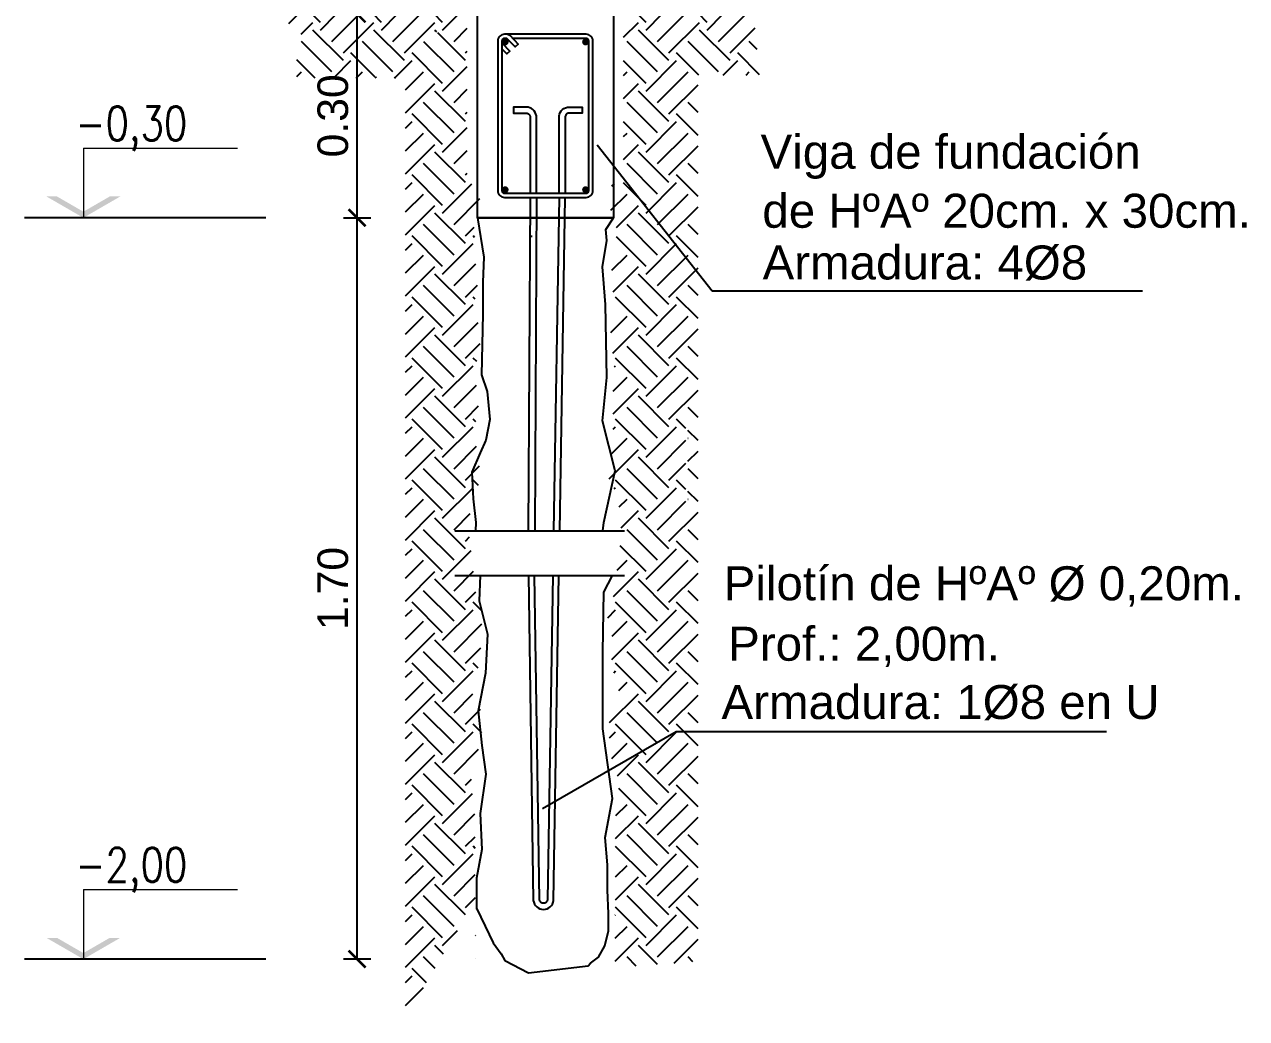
# Model space of a CAD drawing. Header units: millimetres. Extents: x 167 to 343, y -139 to 78.
# Drawn here: x 279.42 to 286.61, y -98.41 to -92.56 of the extents above; entities that cross this region are included whole.
import ezdxf
from ezdxf.enums import TextEntityAlignment as Align

# ---------------------------------------------------------------- set-up
doc = ezdxf.new("R2010")
doc.units = ezdxf.units.MM
doc.header["$LTSCALE"] = 0.1
doc.header["$MEASUREMENT"] = 0
doc.header["$PDMODE"] = 3
doc.header["$PDSIZE"] = 0.1
doc.linetypes.add('ACAD_ISO02W100', pattern=[15, 12, -3])
doc.layers.get('DEFPOINTS').update_dxf_attribs({"color": 1})
doc.layers.add('00-COTAS', color=1, linetype='Continuous', lineweight=9)
doc.layers.add('referencias', color=1, linetype='Continuous', lineweight=5)
for name, color, linetype in [('CORTE-3', 3, 'Continuous'), ('Cota', 1, 'Continuous'), ('Cotas', 1, 'Continuous'), ('FUNDACION', 4, 'Continuous'), ('LINEA-TIERRA', 6, 'Continuous'), ('LINEAS DE PROYECCIÓN', 60, 'Continuous'), ('Muros', 7, 'Continuous'), ('Sombras', 7, 'Continuous'), ('TRAMAS', 8, 'Continuous')]:
    doc.layers.add(name, color=color, linetype=linetype)
doc.layers.add('VP', color=11, linetype='Continuous', plot=False)
doc.styles.add('1 en 100', font='romans.shx', dxfattribs={"height": 0.17})
doc.styles.add('ARIAL', font='arial.ttf', dxfattribs={"height": 0.18})
doc.styles.add('COTAS', font='ROMANS.shx', dxfattribs={"width": 0.7})
doc.dimstyles.new('1 en 20', dxfattribs={"dimtxt": 0.018, "dimasz": 0.018, "dimexe": 0, "dimexo": 0, "dimgap": 0.01, "dimtad": 1, "dimzin": 0, "dimdsep": 46, "dimtxsty": '1 en 100', "dimblk1": 'C-1', "dimblk2": 'C-1', "dimsah": 1, "dimcen": 0.1, "dimse1": 1, "dimse2": 1, "dimclrd": 1, "dimclrt": 256, "dimadec": 0, "dimazin": 0, "dimtfac": 1, "dimtix": 1, "dimtofl": 0, "dimtmove": 2, "dimatfit": 3, "dimfxl": 1, "dimtolj": 1, "dimtzin": 0, "dimlwd": -1, "dimarcsym": 0})
doc.dimstyles.new('100', dxfattribs={"dimtxt": 0.2, "dimasz": 0.1, "dimexe": 0.08, "dimexo": 0, "dimgap": 0.05, "dimtad": 1, "dimzin": 1, "dimtxsty": 'ARIAL', "dimblk": 'ARCHTICK', "dimcen": 2.5, "dimadec": 0, "dimazin": 0, "dimtfac": 1, "dimtix": 1, "dimtmove": 0, "dimatfit": 3, "dimfxl": 0.08, "dimfxlon": 1, "dimarcsym": 0})
pattern_1 = [(50, (-164.7606, 6.8758), (4.372432, -0.382538), [0.4572, -5.0292]), (355, (-164.7606, 6.876), (-0.84583, 4.58536), [0.36576, -4.02336]), (100.451, (-164.3962, 6.844), (3.52662, 4.2028), [0.38856, -4.27416]), (46.1842, (-164.7606, 8.095), (6.5059, -1.009016), [0.6858, -7.5438]), (96.6356, (-164.2185, 8.011), (5.6977, 5.93821), [0.58284, -6.41124]), (351.184, (-164.7606, 8.095), (5.69771, 5.9382), [0.54864, -6.03504]), (21, (-164.151, 7.7902), (3.638757, -2.454372), [0.4572, -5.0292]), (326, (-164.151, 7.79), (1.48325, 4.42051), [0.36576, -4.02336]), (71.4514, (-163.8478, 7.5857), (5.121996, 1.96615), [0.38856, -4.27416]), (37.5, (-164.7606, 6.8758), (0.0741265, 2.029321), [0, -3.974592, 0, -4.08432, 0, -4.0386]), (7.5, (-164.7606, 6.8758), (1.603672, 2.404334), [0, -2.328672, 0, -3.883152, 0, -1.53924]), (327.5, (-166.12, 6.8758), (3.254174, -0.13749), [0, -1.524, 0, -4.75488, 0, -6.30936]), (317.5, (-166.7296, 6.8758), (3.5551, 0.610236), [0, -1.9812, 0, -3.157728, 0, -4.48056])]

# ---------------------------------------------------------------- blocks, each defined once
blk = doc.blocks.new('_ARCHTICK')
at = {"color": 0, "linetype": 'ByBlock', "const_width": 0.15}
blk.add_lwpolyline([(-0.5, -0.5), (0.5, 0.5)], dxfattribs=at)
blk = doc.blocks.new('*D336')
at = {"layer": 'Cotas', "color": 0, "lineweight": -2, "transparency": 16777216}
for p, q in [((281.2964, -92.4949), (281.4564, -92.4949)), ((281.3764, -93.6949), (281.3764, -92.4949)), ((281.2964, -93.6949), (281.4564, -93.6949))]:
    blk.add_line(p, q, dxfattribs=at)
at = {"layer": 'DEFPOINTS', "color": 0, "transparency": 16777216}
for p in [(281.1768, -92.4949), (281.3764, -92.4949), (281.1768, -93.6949)]:
    blk.add_point(p, dxfattribs=at)
at = {"layer": 'Cotas', "color": 0, "lineweight": -2, "transparency": 16777216, "xscale": 0.1, "yscale": 0.1, "zscale": 0.1}
for p, rotation in [((281.3764, -92.4949), 90), ((281.3764, -93.6949), 270)]:
    blk.add_blockref('_ARCHTICK', p, dxfattribs=dict(at, rotation=rotation))
at = {"layer": 'Cotas', "color": 0, "transparency": 16777216, "insert": (281.2345, -93.0949), "char_height": 0.18, "attachment_point": 5, "rotation": 90, "style": 'ARIAL'}
blk.add_mtext('0.30', dxfattribs=at)
blk = doc.blocks.new('niv')
at = {"linetype": 'ByBlock'}
blk.add_line((0, 0.3254), (0, 0), dxfattribs=at)
blk.add_line((0, 0.3254), (0.7204, 0.3254))
for points in [[(-0.1724, 0.0996), (-0.1232, 0.0996), (0, 0), (0, 0.0284)], [(0.1724, 0.0996), (0.1232, 0.0996), (0, 0), (0, 0.0284)]]:
    blk.add_solid(points)
at = {"style": 'COTAS', "width": 0.8}
blk.add_attdef('NIVEL', text='', height=0.1478, dxfattribs=at).set_placement((0.7126, 0.3816), align=Align.RIGHT)
blk = doc.blocks.new('*D337')
at = {"layer": 'Cotas', "color": 0, "lineweight": -2, "transparency": 16777216}
for p, q in [((281.2964, -93.6949), (281.4564, -93.6949)), ((281.3764, -98.0584), (281.3764, -93.6949)), ((281.4564, -98.0584), (281.2964, -98.0584))]:
    blk.add_line(p, q, dxfattribs=at)
at = {"layer": 'DEFPOINTS', "color": 0, "transparency": 16777216}
for p in [(281.1768, -93.6949), (281.3764, -93.6949), (281.7779, -98.0584)]:
    blk.add_point(p, dxfattribs=at)
at = {"layer": 'Cotas', "color": 0, "lineweight": -2, "transparency": 16777216, "xscale": 0.1, "yscale": 0.1, "zscale": 0.1}
for p, rotation in [((281.3764, -93.6949), 90), ((281.3764, -98.0584), 270)]:
    blk.add_blockref('_ARCHTICK', p, dxfattribs=dict(at, rotation=rotation))
at = {"layer": 'Cotas', "color": 0, "transparency": 16777216, "insert": (281.2345, -95.8767), "char_height": 0.18, "attachment_point": 5, "rotation": 90, "style": 'ARIAL'}
blk.add_mtext('1.70', dxfattribs=at)
blk = doc.blocks.new('C-1')
for p, q in [((-1, 0), (0, 0)), ((0, -0.5), (0, 0.5))]:
    blk.add_line(p, q)
at = {"const_width": 0.05}
for points in [[(-0.5, 0), (0, 0)], [(-0.18, -0.18), (0.18, 0.18)]]:
    blk.add_lwpolyline(points, dxfattribs=at)

msp = doc.modelspace()

# ---------------------------------------------------------------- hatches: boundary and pattern name
at = {"layer": 'Sombras'}
h = msp.add_hatch(dxfattribs=at)
h.set_pattern_fill('AR-CONC', color=1, scale=0.024, style=0)
h.set_pattern_definition(pattern_1)
h.paths.add_polyline_path([(282.6222, -93.1519), (282.6222, -93.4519), (282.5742, -93.4519), (282.5742, -93.1557, 0.812929), (282.5102, -93.1557), (282.5102, -93.7509), (282.8242, -93.7509, 0.414214), (282.8402, -93.7349), (282.8402, -92.8549, 0.414214), (282.8242, -92.8389), (282.1918, -92.8389), (282.2241, -92.8722), (282.2069, -92.8889), (282.1643, -92.845, 0.242714), (282.1469, -92.8391, 0.464742), (282.1282, -92.8549), (282.1282, -92.8722), (282.1747, -92.9201), (282.1574, -92.9368), (282.1282, -92.9066), (282.1282, -93.7349, 0.414214), (282.1442, -93.7509), (282.4622, -93.7509), (282.4622, -93.1519, -0.877104)], flags=17)
h.paths.add_polyline_path([(282.1042, -92.8549, -0.414214), (282.1442, -92.8149), (282.1601, -92.8149), (282.8242, -92.8149, -0.414214), (282.8642, -92.8549), (282.8642, -93.7349, -0.414214), (282.8242, -93.7749), (282.5102, -93.7749), (282.5102, -93.8949), (283.0842, -93.8949), (283.0842, -92.6949), (281.8842, -92.6949), (281.8842, -93.8949), (282.4622, -93.8949), (282.4622, -93.7749), (282.1442, -93.7749, -0.414214), (282.1042, -93.7349)])
h = msp.add_hatch(dxfattribs=at)
h.set_pattern_fill('AR-CONC', color=1, scale=0.024, style=0)
h.set_pattern_definition(pattern_1)
h.paths.add_polyline_path([(282.8402, -92.8549, 0.414214), (282.8242, -92.8389), (282.1918, -92.8389), (282.2241, -92.8722), (282.2069, -92.8889), (282.1643, -92.845, 0.202963), (282.1499, -92.8389), (282.1442, -92.8389, 0.414214), (282.1282, -92.8549), (282.1282, -92.8722), (282.1747, -92.9201), (282.1574, -92.9368), (282.1282, -92.9066), (282.1282, -93.7349, 0.414214), (282.1442, -93.7509), (282.4622, -93.7509), (282.4622, -93.1519, -0.877104), (282.6222, -93.1519), (282.6222, -93.4519), (282.5742, -93.4519), (282.5742, -93.1557, 0.812929), (282.5102, -93.1557), (282.5102, -93.7509), (282.8242, -93.7509, 0.414214), (282.8402, -93.7349)], flags=17)
h.paths.add_polyline_path([(282.1042, -92.8549, -0.414214), (282.1442, -92.8149), (282.1601, -92.8149), (282.8242, -92.8149, -0.414214), (282.8642, -92.8549), (282.8642, -93.7349, -0.414214), (282.8242, -93.7749), (282.5102, -93.7749), (282.5102, -93.8949), (283.0842, -93.8949), (283.0842, -92.6949), (281.8842, -92.6949), (281.8842, -93.8949), (282.4622, -93.8949), (282.4622, -93.7749), (282.1442, -93.7749, -0.414214), (282.1042, -93.7349)])
at = {"layer": 'TRAMAS', "linetype": 'ACAD_ISO02W100'}
h = msp.add_hatch(dxfattribs=at)
h.set_pattern_fill('EARTH', color=256, scale=0.04, angle=45)
h.set_pattern_definition([(45, (-5926.57608, -6184.9304), (3e-17, 0.359210245), [0.254, -0.254]), (45, (-5926.64343, -6184.86304), (3e-17, 0.359210245), [0.254, -0.254]), (45, (-5926.71078, -6184.79569), (3e-17, 0.359210245), [0.254, -0.254]), (135, (-5926.71078, -6184.75078), (-0.359210245, 3e-17), [0.254, -0.254]), (135, (-5926.64343, -6184.68343), (-0.359210245, 3e-17), [0.254, -0.254]), (135, (-5926.57608, -6184.61608), (-0.359210245, 3e-17), [0.254, -0.254])])
h.paths.add_polyline_path([(281.6898, -92.7085), (281.8602, -92.6021), (281.8601, -92.5901)], flags=16)
h.paths.add_polyline_path([(281.0946, -92.8677), (281.6841, -92.8677), (281.6841, -92.8671), (281.0603, -92.8671)], flags=16)
h.paths.add_polyline_path([(282.0206, -96.1605), (282.0206, -95.803)], flags=16)
h.paths.add_polyline_path([(282.0773, -93.2949), (282.0768, -93.2961), (282.0775, -93.2949)], flags=17)
h.paths.add_polyline_path([(282.0853, -93.4949), (282.0242, -93.4949), (282.0242, -92.4949), (280.9118, -92.4949), (281.0989, -92.6579), (281.0215, -92.6449), (281.0215, -92.8733), (281.6615, -92.8733), (281.6615, -98.408), (282.0741, -97.7088), (282.0742, -98.0584), (282.07, -97.2189), (282.07, -97.2003), (282.0514, -97.0586), (282.0491, -96.9935), (282.0956, -96.9331), (282.0909, -96.8518), (282.0909, -96.7938), (282.1118, -96.745), (282.1072, -96.6939), (282.1026, -96.5661), (282.0839, -96.5322), (282.056, -96.4951), (282.0491, -96.4625), (282.0863, -96.3603), (282.0956, -96.2744), (282.1049, -96.2279), (282.1049, -96.1977), (282.0956, -96.1791), (282.0886, -96.1396), (282.1188, -96.0653), (282.1165, -96.0374), (282.0816, -95.9213), (282.0717, -95.8771), (282.0795, -95.8493), (282.0629, -95.7866), (282.0587, -95.7076), (282.0427, -95.6239), (282.0411, -95.6007), (282.0363, -95.5473), (282.0436, -95.4577), (282.0418, -95.4232), (282.0545, -95.3805), (282.0654, -95.3388), (282.0717, -95.3025), (282.0772, -95.2934), (282.1071, -95.2381), (282.109, -95.219), (282.1062, -95.2027), (282.0972, -95.1755), (282.0972, -95.1519), (282.0926, -95.0878), (282.0963, -95.0588), (282.0752, -95.0333), (282.0832, -94.9839), (282.0919, -94.957), (282.089, -94.9454), (282.0846, -94.9367), (282.0759, -94.896), (282.081, -94.8691), (282.0839, -94.8574), (282.0883, -94.832), (282.0941, -94.8044), (282.0752, -94.7872), (282.0781, -94.7806), (282.0883, -94.7545), (282.0859, -94.7134), (282.0752, -94.6636), (282.0781, -94.6491), (282.0905, -94.6142), (282.0868, -94.596), (282.0726, -94.5612), (282.0825, -94.535), (282.0837, -94.5023), (282.0884, -94.4859), (282.0955, -94.4601), (282.0978, -94.4483), (282.106, -94.3967), (282.0931, -94.3428), (282.0872, -94.3017), (282.0755, -94.2806), (282.0708, -94.2724), (282.0673, -94.2677), (282.0673, -94.2466), (282.0579, -94.2091), (282.0673, -94.1903), (282.0872, -94.1234), (282.082, -94.0678), (282.0955, -94.0343), (282.0943, -94.0085), (282.0908, -93.9909), (282.0767, -93.9674), (282.0638, -93.9545), (282.0661, -93.9064), (282.0674, -93.8546), (282.0692, -93.8337), (282.0636, -93.7769), (282.0655, -93.7467), (282.0749, -93.6974), (282.0939, -93.6766), (282.1033, -93.6274), (282.0996, -93.5933), (282.0996, -93.5328), (282.0939, -93.5119)])
h = msp.add_hatch(dxfattribs=at)
h.set_pattern_fill('EARTH', color=256, scale=0.04, angle=45)
h.set_pattern_definition([(45, (-5926.45608, -6184.9304), (3e-17, 0.359210245), [0.254, -0.254]), (45, (-5926.52343, -6184.86304), (3e-17, 0.359210245), [0.254, -0.254]), (45, (-5926.59078, -6184.79569), (3e-17, 0.359210245), [0.254, -0.254]), (135, (-5926.59078, -6184.75078), (-0.359210245, 3e-17), [0.254, -0.254]), (135, (-5926.52343, -6184.68343), (-0.359210245, 3e-17), [0.254, -0.254]), (135, (-5926.45608, -6184.61608), (-0.359210245, 3e-17), [0.254, -0.254])])
h.paths.add_polyline_path([(283.3113, -95.3953), (283.3232, -95.3953), (283.3232, -94.8886), (283.3113, -94.8886)], flags=16)
h.paths.add_polyline_path([(282.9442, -92.4949), (282.9442, -93.4949), (282.8831, -93.4949), (282.8745, -93.5119), (282.8689, -93.5328), (282.8689, -93.5933), (282.8651, -93.6274), (282.8745, -93.6766), (282.8935, -93.6974), (282.903, -93.7467), (282.9049, -93.7769), (282.8992, -93.8337), (282.9011, -93.8546), (282.9023, -93.9064), (282.9047, -93.9545), (282.887, -93.9721), (282.8847, -93.9792), (282.8777, -93.9909), (282.8741, -94.0085), (282.873, -94.0343), (282.8847, -94.0636), (282.8847, -94.0859), (282.8812, -94.1234), (282.9011, -94.1903), (282.9105, -94.2091), (282.9011, -94.2466), (282.9011, -94.2677), (282.8976, -94.2724), (282.8929, -94.2806), (282.8812, -94.3017), (282.8753, -94.3428), (282.8624, -94.3967), (282.8706, -94.4483), (282.873, -94.4601), (282.88, -94.4859), (282.8847, -94.5023), (282.886, -94.535), (282.8925, -94.5524), (282.8896, -94.5764), (282.8816, -94.596), (282.878, -94.6142), (282.8941, -94.6597), (282.8823, -94.7145), (282.8816, -94.7298), (282.8801, -94.7545), (282.8903, -94.7806), (282.8932, -94.7872), (282.8743, -94.8044), (282.8801, -94.832), (282.8845, -94.8574), (282.8874, -94.8691), (282.8925, -94.896), (282.8838, -94.9367), (282.8794, -94.9454), (282.8765, -94.957), (282.8909, -95.0013), (282.8877, -94.9993), (282.8932, -95.0333), (282.8721, -95.0588), (282.8758, -95.0878), (282.8713, -95.1519), (282.8713, -95.1727), (282.8615, -95.207), (282.8595, -95.219), (282.8613, -95.2381), (282.8912, -95.2934), (282.8967, -95.3025), (282.903, -95.3388), (282.9139, -95.3805), (282.9267, -95.4232), (282.9248, -95.4577), (282.9321, -95.5473), (282.9274, -95.6007), (282.9257, -95.6239), (282.9097, -95.7076), (282.9056, -95.7866), (282.8889, -95.8493), (282.8967, -95.8771), (282.8868, -95.9213), (282.8519, -96.0374), (282.8496, -96.0653), (282.8798, -96.1396), (282.8729, -96.1791), (282.8636, -96.1977), (282.8636, -96.2279), (282.8729, -96.2744), (282.8822, -96.3603), (282.9193, -96.4625), (282.9124, -96.4951), (282.8845, -96.5322), (282.8659, -96.5661), (282.8612, -96.6939), (282.8566, -96.745), (282.8775, -96.7938), (282.8775, -96.8518), (282.8728, -96.9331), (282.9193, -96.9935), (282.917, -97.0586), (282.8984, -97.2003), (282.8984, -97.2189), (282.8943, -98.1089), (282.8943, -98.1089), (283.3828, -98.0718), (283.3828, -92.8546), (283.745, -92.8546), (283.7116, -92.4949)])

# ---------------------------------------------------------------- linework, layer by layer
at = {"layer": 'CORTE-3'}
msp.add_lwpolyline([(282.0842, -92.4949), (282.8842, -92.4949), (282.8842, -93.6949), (282.0842, -93.6949)], close=True, dxfattribs=at)
at = {"layer": 'Cota', "ltscale": 0.2}
for p, q in [((281.9506, -95.5381), (282.9506, -95.5381)), ((281.9506, -95.8007), (282.9506, -95.8007))]:
    msp.add_line(p, q, dxfattribs=at)
at = {"layer": 'FUNDACION', "color": 1}
for p, q in [((280.8389, -93.6949), (279.4192, -93.6949)), ((280.8389, -98.0584), (279.4192, -98.0584))]:
    msp.add_line(p, q, dxfattribs=at)
at = {"layer": 'LINEA-TIERRA'}
for points in [[(282.0842, -93.6949), (282.1223, -93.9264), (282.1167, -94.0741), (282.1167, -94.2628), (282.1085, -94.6187), (282.1413, -94.7172), (282.1577, -94.8813), (282.1331, -95.0043), (282.1003, -95.0782), (282.051, -95.193), (282.0592, -95.3489), (282.0756, -95.4884), (282.0727, -95.5381)], [(282.8233, -95.5381), (282.829, -95.4884), (282.8947, -95.1848), (282.8208, -94.8895), (282.8454, -94.6351), (282.8372, -94.2054), (282.8208, -93.9839), (282.8454, -93.828), (282.8396, -93.7645), (282.8842, -93.6949)], [(282.1003, -95.8007), (282.095, -95.9502), (282.143, -96.1447), (282.1323, -96.3745), (282.0896, -96.596), (282.111, -96.8011), (282.134, -96.9692), (282.1003, -97.201), (282.111, -97.4133), (282.0783, -97.5814), (282.0783, -97.7584), (282.1303, -97.8637), (282.177, -97.9619), (282.2237, -98.0271), (282.2461, -98.066), (282.3857, -98.1384), (282.7355, -98.0974), (282.7494, -98.081), (282.7963, -98.0471), (282.8348, -97.9791), (282.8564, -97.8907), (282.8559, -97.7887), (282.8491, -97.6527), (282.8491, -97.5031), (282.8353, -97.3425), (282.8802, -97.1129), (282.823, -96.7026), (282.8228, -96.2487), (282.8279, -95.8986), (282.8783, -95.8007)]]:
    msp.add_lwpolyline(points, dxfattribs=at)
at = {"layer": 'Muros', "color": 2}
msp.add_lwpolyline([(282.2601, -92.6149), (282.2442, -92.6149, 0.414214), (282.2042, -92.6549), (282.2042, -93.5349, 0.414214), (282.2442, -93.5749), (282.7242, -93.5749, 0.414214), (282.7642, -93.5349), (282.7642, -92.6549, 0.414214), (282.7242, -92.6149), (282.2601, -92.6149, -0.202963), (282.2744, -92.621), (282.3241, -92.6722), (282.3069, -92.6889), (282.2643, -92.645, 0.202963), (282.2499, -92.6389), (282.2442, -92.6389, 0.414214), (282.2282, -92.6549), (282.2282, -93.5349, 0.414214), (282.2442, -93.5509), (282.7242, -93.5509, 0.414214), (282.7402, -93.5349), (282.7402, -92.6549, 0.414214), (282.7242, -92.6389), (282.2918, -92.6389)], format="xyb", dxfattribs=at)
at = {"layer": 'Muros', "color": 2, "const_width": 0.02}
for points in [[(282.2377, -92.6601, 1), (282.2577, -92.6601, 1)], [(282.7307, -92.6601, -1), (282.7107, -92.6601, -1)], [(282.2377, -93.5297, -1), (282.2577, -93.5297, -1)], [(282.7307, -93.5297, 1), (282.7107, -93.5297, 1)]]:
    msp.add_lwpolyline(points, format="xyb", close=True, dxfattribs=at)
at = {"layer": 'Muros', "color": 2}
msp.add_lwpolyline([(282.2282, -92.6654), (282.2747, -92.7133), (282.2574, -92.73), (282.2282, -92.6999)], dxfattribs=at)
at = {"layer": 'Sombras'}
for points in [[(282.3715, -93.043), (282.2965, -93.043), (282.2965, -93.079), (282.3686, -93.079)], [(282.6251, -93.043), (282.7001, -93.043), (282.7001, -93.079), (282.628, -93.079)], [(282.3859, -95.5381), (282.3959, -93.5758)], [(282.4319, -93.5758), (282.4219, -95.5379)], [(282.5647, -93.5749), (282.5326, -95.5381)], [(282.5686, -95.5381), (282.6007, -93.5749)]]:
    msp.add_lwpolyline(points, dxfattribs=at)
for points in [[(282.4315, -93.5509), (282.4315, -93.0956, 0.376415), (282.3715, -93.043, 0.376415)], [(282.5651, -93.5509), (282.5651, -93.0956, -0.376415), (282.6251, -93.043, -0.376415)], [(282.3686, -93.079, -0.383838), (282.3955, -93.0985), (282.3955, -93.5509)], [(282.628, -93.079, 0.383838), (282.6011, -93.0985), (282.6011, -93.5509)], [(282.3845, -95.8011), (282.413, -97.713, 0.877104), (282.533, -97.713), (282.5643, -95.8007)], [(282.5283, -95.8007), (282.497, -97.7101, -0.812929), (282.449, -97.7101), (282.4205, -95.8007)]]:
    msp.add_lwpolyline(points, format="xyb", dxfattribs=at)
at = {"layer": 'VP'}
for p, q in [((282.0842, -93.6949), (282.8842, -93.6949)), ((282.0727, -95.5381), (282.8233, -95.5381)), ((282.1003, -95.8007), (282.8783, -95.8007))]:
    msp.add_line(p, q, dxfattribs=at)

# ---------------------------------------------------------------- block references
at = {"layer": '00-COTAS'}
ref = msp.add_blockref('niv', (279.7659, -93.6949), dxfattribs=dict(at, xscale=1.260000000000218, yscale=1.260000000000218, zscale=1.260000000000218))
ref.add_attrib('NIVEL', '-0,30', dxfattribs={"color": 2, "height": 0.2, "style": 'COTAS', "width": 0.8}).set_placement((280.377, -93.2398), align=Align.RIGHT)
ref = msp.add_blockref('niv', (279.7659, -98.0584), dxfattribs=dict(at, xscale=1.260000000000218, yscale=1.260000000000218, zscale=1.260000000000218))
ref.add_attrib('NIVEL', '-2,00', dxfattribs={"color": 2, "height": 0.2, "style": 'COTAS', "width": 0.8}).set_placement((280.377, -97.6033), align=Align.RIGHT)

# ---------------------------------------------------------------- texts
at = {"layer": 'referencias', "style": 'ARIAL'}
for s, p in [('Viga de fundación', (283.7505, -93.406)), ('de HºAº 20cm. x 30cm.', (283.761, -93.7535)), ('Armadura: 4%%C8', (283.7624, -94.058)), ('Pilotín de HºAº %%C 0,20m.', (283.5336, -95.9462)), ('Prof.: 2,00m.', (283.5598, -96.3019)), ('Armadura: 1%%C8 en U', (283.5205, -96.645))]:
    msp.add_text(s, height=0.2, dxfattribs=at).set_placement(p)

# ---------------------------------------------------------------- dimensions: what is measured, and where the dimension line sits
at = {"layer": 'Cotas'}
for base, p1, p2, text, picture, middle in [((281.3764, -92.4949), (281.1768, -93.6949), (281.1768, -92.4949), '0.30', '*D336', (281.2345, -93.0949)), ((281.3764, -93.6949), (281.7779, -98.0584), (281.1768, -93.6949), '1.70', '*D337', (281.2345, -95.8767))]:
    dim = msp.add_linear_dim(base=base, p1=p1, p2=p2, angle=90, text=text, dimstyle='100', dxfattribs=at)
    dim.commit()
    dim.dimension.update_dxf_attribs({"geometry": picture, "text_midpoint": middle})

# ---------------------------------------------------------------- leaders
at = {"layer": 'LINEAS DE PROYECCIÓN'}
for points in [[(282.7899, -93.2657), (283.466, -94.1249), (285.9979, -94.1249)], [(282.4673, -97.1724), (283.2535, -96.7185), (285.7854, -96.7185)]]:
    msp.add_leader(points, dimstyle='1 en 20', override={"dimgap": 0.01, "dimtad": 0, "dimclrd": 2}, dxfattribs=at)

doc.saveas('drawing.dxf')
